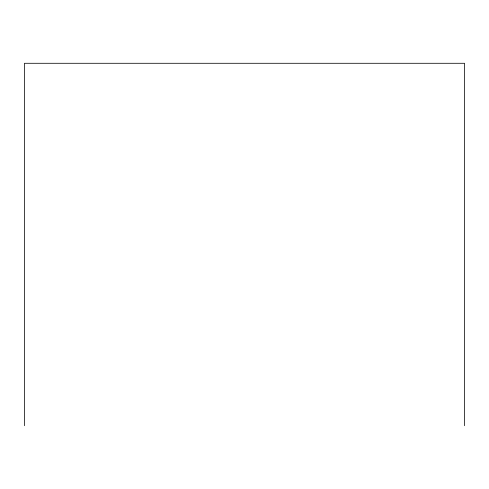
<?xml version="1.0" encoding="UTF-8"?>
<svg xmlns="http://www.w3.org/2000/svg" width="489" height="489" viewBox="0 0 489 489"><rect width="100%" height="100%" fill="white"/><g stroke="black" fill="none" stroke-linecap="round" stroke-linejoin="round"><path stroke-width="0.73" d="M464.55 425.711L464.55 63.289L24.45 63.289L24.45 425.711"/></g></svg>
